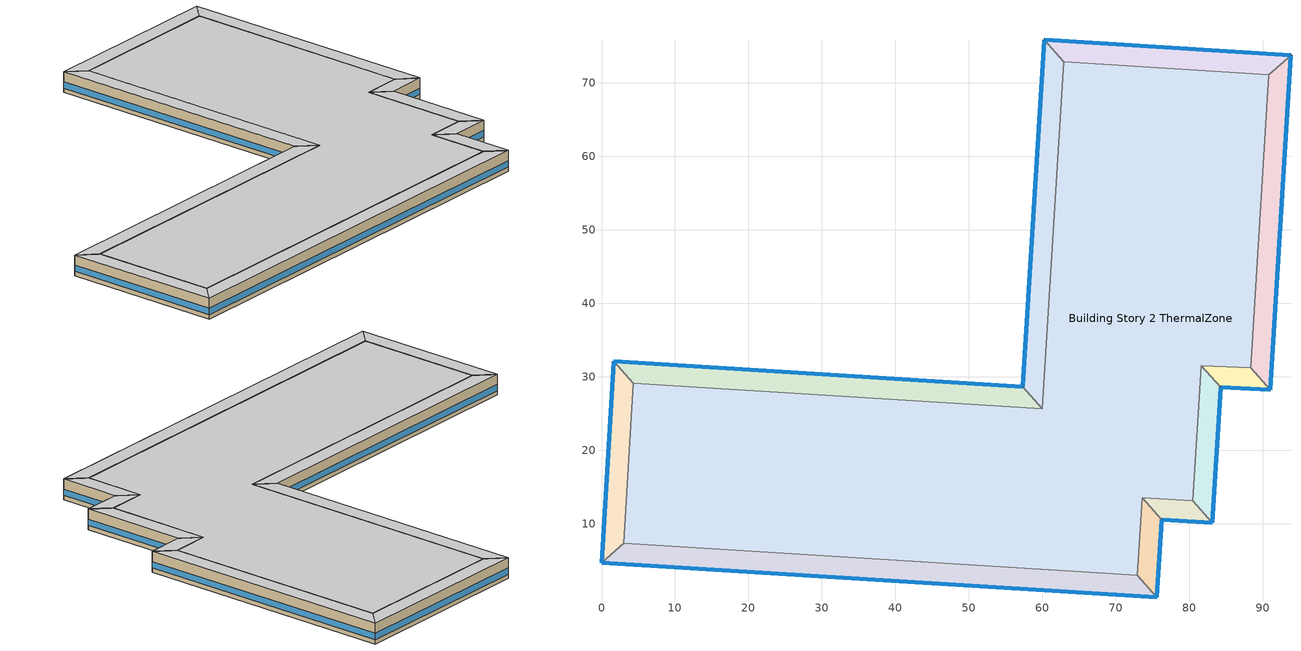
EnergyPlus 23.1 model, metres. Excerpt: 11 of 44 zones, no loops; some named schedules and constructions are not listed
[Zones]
Building Story 2 ThermalZone
 floor adiabatic (Typical Interior Ceiling): 90.86,71.1 88.35,31.19 81.66,31.53 80.51,13.11 73.64,13.55 72.97,3 3,7.31 4.32,29.1 60.01,25.66 62.93,72.85 z3.6
 wall adiabatic (Typical Interior Wall): 88.35,31.19 90.86,71.1 62.93,72.85 60.01,25.66 4.32,29.1 3,7.31 72.97,3 73.64,13.55 80.51,13.11 81.66,31.53 88.35,31.19 z3.6:7.2
 ceiling adiabatic (Typical Interior Floor): 62.93,72.85 60.01,25.66 4.32,29.1 3,7.31 72.97,3 73.64,13.55 80.51,13.11 81.66,31.53 88.35,31.19 90.86,71.1 z7.2
Building Story 2 ThermalZone 1
 floor adiabatic (Typical Interior Ceiling): 93.86,73.74 91.02,28.21 88.35,31.19 90.86,71.1 z3.6
 wall outside (Typical Insulated Steel Framed Exterior Wall R-12.99): 91.02,28.21 93.86,73.74 z3.6:7.2
 wall adiabatic (Typical Interior Wall): 93.86,73.74 90.86,71.1 88.35,31.19 91.02,28.21 z3.6:7.2
 window (U 0.55 SHGC 0.25): 91.02,28.24 93.86,73.72 z4.36:5.44
 ceiling adiabatic (Typical Interior Floor): 90.86,71.1 88.35,31.19 91.02,28.21 93.86,73.74 z7.2
Building Story 2 ThermalZone 10
 floor adiabatic (Typical Interior Floor): 60.29,75.85 93.86,73.74 90.86,71.1 62.93,72.85 z3.6
 wall outside (Typical Insulated Steel Framed Exterior Wall R-12.99): 93.86,73.74 60.29,75.85 z3.6:7.2
 wall adiabatic (Typical Interior Wall): 60.29,75.85 62.93,72.85 90.86,71.1 93.86,73.74 z3.6:7.2
 window (U 0.55 SHGC 0.25): 93.84,73.75 60.31,75.85 z4.36:5.44
 ceiling adiabatic (Typical Interior Ceiling): 62.93,72.85 90.86,71.1 93.86,73.74 60.29,75.85 z7.2
Building Story 2 ThermalZone 2
 floor adiabatic (Typical Interior Ceiling): 91.02,28.21 84.32,28.54 81.66,31.53 88.35,31.19 z3.6
 wall outside (Typical Insulated Steel Framed Exterior Wall R-12.99): 84.32,28.54 91.02,28.21 z3.6:7.2
 wall adiabatic (Typical Interior Wall): 91.02,28.21 88.35,31.19 81.66,31.53 84.32,28.54 z3.6:7.2
 window (U 0.55 SHGC 0.25): 84.34,28.54 90.99,28.21 z4.36:5.45
 ceiling adiabatic (Typical Interior Floor): 88.35,31.19 81.66,31.53 84.32,28.54 91.02,28.21 z7.2
Building Story 2 ThermalZone 3
 floor adiabatic (Typical Interior Ceiling): 84.32,28.54 83.15,10.11 80.51,13.11 81.66,31.53 z3.6
 wall outside (Typical Insulated Steel Framed Exterior Wall R-12.99): 83.15,10.11 84.32,28.54 z3.6:7.2
 wall adiabatic (Typical Interior Wall): 84.32,28.54 81.66,31.53 80.51,13.11 83.15,10.11 z3.6:7.2
 window (U 0.55 SHGC 0.25): 83.15,10.13 84.32,28.52 z4.36:5.44
 ceiling adiabatic (Typical Interior Ceiling): 81.66,31.53 80.51,13.11 83.15,10.11 84.32,28.54 z7.2
Building Story 2 ThermalZone 4
 floor adiabatic (Typical Interior Floor): 83.15,10.11 76.28,10.55 73.64,13.55 80.51,13.11 z3.6
 wall outside (Typical Insulated Steel Framed Exterior Wall R-12.99): 76.28,10.55 83.15,10.11 z3.6:7.2
 wall adiabatic (Typical Interior Wall): 83.15,10.11 80.51,13.11 73.64,13.55 76.28,10.55 z3.6:7.2
 window (U 0.55 SHGC 0.25): 76.31,10.55 83.12,10.11 z4.36:5.45
 ceiling adiabatic (Typical Interior Ceiling): 80.51,13.11 73.64,13.55 76.28,10.55 83.15,10.11 z7.2
Building Story 2 ThermalZone 5
 floor adiabatic (Typical Interior Floor): 76.28,10.55 75.61,0 72.97,3 73.64,13.55 z3.6
 wall outside (Typical Insulated Steel Framed Exterior Wall R-12.99): 75.61,0 76.28,10.55 z3.6:7.2
 wall adiabatic (Typical Interior Wall): 76.28,10.55 73.64,13.55 72.97,3 75.61,0 z3.6:7.2
 window (U 0.55 SHGC 0.25): 75.61,0.03 76.28,10.53 z4.36:5.45
 ceiling adiabatic (Typical Interior Ceiling): 73.64,13.55 72.97,3 75.61,0 76.28,10.55 z7.2
Building Story 2 ThermalZone 6
 floor adiabatic (Typical Interior Floor): 75.61,0 0,4.66 3,7.31 72.97,3 z3.6
 wall outside (Typical Insulated Steel Framed Exterior Wall R-12.99): 0,4.66 75.61,0 z3.6:7.2
 wall adiabatic (Typical Interior Wall): 75.61,0 72.97,3 3,7.31 0,4.66 z3.6:7.2
 window (U 0.55 SHGC 0.25): 0.03,4.66 75.59,0 z4.36:5.44
 ceiling adiabatic (Typical Interior Ceiling): 72.97,3 3,7.31 0,4.66 75.61,0 z7.2
Building Story 2 ThermalZone 7
 floor adiabatic (Typical Interior Floor): 0,4.66 1.67,32.1 4.32,29.1 3,7.31 z3.6
 wall outside (Typical Insulated Steel Framed Exterior Wall R-12.99): 1.67,32.1 0,4.66 z3.6:7.2
 wall adiabatic (Typical Interior Wall): 0,4.66 3,7.31 4.32,29.1 1.67,32.1 z3.6:7.2
 window (U 0.55 SHGC 0.25): 1.67,32.07 0,4.69 z4.36:5.44
 ceiling adiabatic (Typical Interior Ceiling): 3,7.31 4.32,29.1 1.67,32.1 0,4.66 z7.2
Building Story 2 ThermalZone 8
 floor adiabatic (Typical Interior Floor): 1.67,32.1 57.36,28.65 60.01,25.66 4.32,29.1 z3.6
 wall outside (Typical Insulated Steel Framed Exterior Wall R-12.99): 57.36,28.65 1.67,32.1 z3.6:7.2
 wall adiabatic (Typical Interior Wall): 1.67,32.1 4.32,29.1 60.01,25.66 57.36,28.65 z3.6:7.2
 window (U 0.55 SHGC 0.25): 57.33,28.66 1.7,32.09 z4.36:5.44
 ceiling adiabatic (Typical Interior Ceiling): 4.32,29.1 60.01,25.66 57.36,28.65 1.67,32.1 z7.2
Building Story 2 ThermalZone 9
 floor adiabatic (Typical Interior Floor): 57.36,28.65 60.29,75.85 62.93,72.85 60.01,25.66 z3.6
 wall outside (Typical Insulated Steel Framed Exterior Wall R-12.99): 60.29,75.85 57.36,28.65 z3.6:7.2
 wall adiabatic (Typical Interior Wall): 57.36,28.65 60.01,25.66 62.93,72.85 60.29,75.85 z3.6:7.2
 window (U 0.55 SHGC 0.25): 60.29,75.83 57.36,28.68 z4.36:5.44
 ceiling adiabatic (Typical Interior Ceiling): 60.01,25.66 62.93,72.85 60.29,75.85 57.36,28.65 z7.2
[SpaceList]
Story Ground Blended Space Type: Building Story 1 Space, Building Story 1 Space 3, Building Story 1 Space 1, Building Story 1 Space 4, Building Story 1 Space 6, Building Story 1 Space 10, Building Story 1 Space 5, Building Story 1 Space 9, Building Story 1 Space 2, Building Story 1 Space 7, Building Story 1 Space 8
[Lights] Zone or ZoneList or Space or SpaceList=Story Ground Blended Space Type; Design Level Calculation Method=Watts/Area; Return Air Fraction=0; Fraction Visible=0.2; Fraction Replaceable=1
Name | Schedule | Watts per Zone Floor Area {W/m2} | Fraction Radiant
Office OfficeLarge Data Center Lights 1 | OfficeLarge BLDG_LIGHT_SCH_2013 | 0.132749 | 0.7
Office OfficeLarge Main Data Center Lights 1 | OfficeLarge BLDG_LIGHT_SCH_2013 | 0.238666 | 0.7
SecondarySchool Auditorium Lights 1 | SchoolSecondary BLDG_LIGHT_SCH_2013 | 0.820262 | 0.37
SecondarySchool Cafeteria Lights 1 | SchoolSecondary BLDG_LIGHT_SCH_2013 | 0.535655 | 0.37
SecondarySchool ComputerRoom Lights 1 | SchoolSecondary BLDG_LIGHT_CLASSROOM_SCH_2013 | 1.56003 | 0.37
SecondarySchool Gym Lights 1 | SchoolSecondary BLDG_LIGHT_GYM_SCH_2013 | 1.52954 | 0.37
SecondarySchool Kitchen Lights 1 | SchoolSecondary BLDG_LIGHT_SCH_2013 | 0.343842 | 0.37
SecondarySchool Library Lights 1 | SchoolSecondary BLDG_LIGHT_LIBRARY_SCH_2013 | 1.31882 | 0.37
SecondarySchool Lobby Lights 1 | SchoolSecondary BLDG_LIGHT_LOBBYFLR1_SCH_2013 | 0.497551 | 0.37
SecondarySchool Mechanical Lights 1 | SchoolSecondary BLDG_LIGHT_MECHANICAL_SCH_2013 | 0.378666 | 0.37
SecondarySchool Office Lights 1 | SchoolSecondary BLDG_LIGHT_OFFICE_SCH_2013 | 1.55706 | 0.37
SecondarySchool Restroom Lights 1 | SchoolSecondary BLDG_LIGHT_BATH_SCH_2013 | 0.541778 | 0.37
[People] Zone or ZoneList or Space or SpaceList=Story Ground Blended Space Type; Number of People Calculation Method=People/Area; Fraction Radiant=0.3; Activity Level Schedule=SchoolSecondary ACTIVITY_SCH; Enable ASHRAE 55 Comfort Warnings=Yes; Mean Radiant Temperature Calculation Type=ZoneAveraged; Work Efficiency Schedule=Work Efficiency Schedule; Clothing Insulation Schedule=Clothing Schedule; Air Velocity Schedule=Air Velocity Schedule; Thermal Comfort Model 1 Type=Fanger
Name | Number of People Schedule | People per Floor Area {person/m2}
SecondarySchool Auditorium People 1 | SchoolSecondary BLDG_OCC_SCH_Auditorium | 0.1953
SecondarySchool Cafeteria People 1 | SchoolSecondary BLDG_OCC_SCH_Cafeteria | 0.0824085
SecondarySchool ComputerRoom People 1 | SchoolSecondary BLDG_OCC_SCH_Extend | 0.044033
SecondarySchool Gym People 1 | SchoolSecondary BLDG_OCC_SCH_Gym | 0.063731
SecondarySchool Kitchen People 1 | SchoolSecondary BLDG_OCC_SCH | 0.00432787
SecondarySchool Library People 1 | SchoolSecondary BLDG_OCC_SCH | 0.0110825
SecondarySchool Office People 1 | SchoolSecondary BLDG_OCC_SCH_Offices | 0.00701376
[ElectricEquipment] Zone or ZoneList or Space or SpaceList=Story Ground Blended Space Type; Design Level Calculation Method=Watts/Area
Name | Schedule | Watts per Zone Floor Area {W/m2} | Fraction Radiant | Fraction Latent | Fraction Lost
4 Elevator Fans | Elevator Schedule 3 | 0.0327756 | 0.5
4 Elevator Lift Motors | Elevator Schedule 1 | 16.9978 | 0 | 0 | 1
4 Elevator Lights | Elevator Schedule 2 | 0.0342482 | 0.5
Office OfficeLarge Data Center Elec Equip 1 | DataCenter_EQUIP_SCH | 3.23778 | 0.5 | 0 | 0
Office OfficeLarge Main Data Center Elec Equip 1 | DataCenter_EQUIP_SCH | 13.0975 | 0.5 | 0 | 0
SecondarySchool Auditorium Elec Equip 1 | SchoolSecondary BLDG_EQUIP_SCH_2013 | 0.598921 | 0.5 | 0 | 0
SecondarySchool Cafeteria Elec Equip 1 | SchoolSecondary KITCHEN_ELEC_EQUIP_SCH | 5.89221 | 0.5 | 0 | 0
SecondarySchool ComputerRoom Elec Equip 1 | SchoolSecondary BLDG_EQUIP_SCH_2013 | 2.33752 | 0.5 | 0 | 0
SecondarySchool Gym Elec Equip 1 | SchoolSecondary BLDG_EQUIP_SCH_2013 | 0.977208 | 0.5 | 0 | 0
SecondarySchool Kitchen Elec Equip 1 | SchoolSecondary KITCHEN_ELEC_EQUIP_SCH | 5.86805 | 0.3 | 0.25 | 0.2
SecondarySchool Library Elec Equip 1 | SchoolSecondary BLDG_EQUIP_SCH_2013 | 1.03067 | 0.5 | 0 | 0
SecondarySchool Lobby Elec Equip 1; SecondarySchool Restroom Elec Equip 1 | SchoolSecondary BLDG_EQUIP_SCH_2013 | 0.204549 | 0.5 | 0 | 0
SecondarySchool Mechanical Elec Equip 1 | SchoolSecondary BLDG_EQUIP_SCH_2013 | 0.333587 | 0.5 | 0 | 0
SecondarySchool Office Elec Equip 1 | SchoolSecondary BLDG_EQUIP_SCH_2013 | 1.40275 | 0.5 | 0 | 0
[GasEquipment]
SecondarySchool Kitchen Gas Equip 1: Zone or ZoneList or Space or SpaceList=Story Ground Blended Space Type; Schedule=SchoolSecondary KITCHEN_GAS_EQUIP_SCH; Design Level Calculation Method=Watts/Area; Power per Zone Floor Area {W/m2}=44.3139; Fraction Latent=0.1; Fraction Radiant=0.2; Fraction Lost=0.7
[ZoneInfiltration:DesignFlowRate] Zone or ZoneList or Space or SpaceList=Story Ground Blended Space Type; Schedule=Always On Discrete; Design Flow Rate Calculation Method=Flow/ExteriorArea; Constant Term Coefficient=0; Temperature Term Coefficient=0; Velocity Term Coefficient=0.224; Velocity Squared Term Coefficient=0
Name | Flow Rate per Exterior Surface Area {m3/s-m2}
SecondarySchool Auditorium A  - Story Ground Infiltration; SecondarySchool Auditorium C  - Story Ground Infiltration | 2.06687e-05
SecondarySchool Cafeteria A  - Story Ground Infiltration; SecondarySchool Cafeteria C  - Story Ground Infiltration | 1.3082e-05
SecondarySchool ComputerRoom A  - Story Ground Infiltration; SecondarySchool ComputerRoom C  - Story Ground Infiltration | 1.99715e-05
SecondarySchool Gym A  - Story Ground Infiltration; SecondarySchool Gym C  - Story Ground Infiltration | 2.33458e-05
SecondarySchool Gym A end_a - Story Ground Infiltration; SecondarySchool Gym C end_a - Story Ground Infiltration; SecondarySchool Office A end_b - Story Ground Infiltration; SecondarySchool Office C end_b - Story Ground Infiltration | 2.0755e-05
SecondarySchool Gym B end_a - Story Ground Infiltration; SecondarySchool Office B end_b - Story Ground Infiltration | 9.31597e-05
SecondarySchool Kitchen A  - Story Ground Infiltration; SecondarySchool Kitchen C  - Story Ground Infiltration | 4.51102e-06
SecondarySchool Library A  - Story Ground Infiltration; SecondarySchool Library C  - Story Ground Infiltration | 1.7593e-05
SecondarySchool Lobby A  - Story Ground Infiltration; SecondarySchool Lobby C  - Story Ground Infiltration; SecondarySchool Restroom A  - Story Ground Infiltration; SecondarySchool Restroom C  - Story Ground Infiltration | 8.77599e-06
SecondarySchool Mechanical A  - Story Ground Infiltration; SecondarySchool Mechanical C  - Story Ground Infiltration | 1.43122e-05
SecondarySchool Office A  - Story Ground Infiltration; SecondarySchool Office C  - Story Ground Infiltration | 1.18905e-05
[Schedule:Day:Interval]
SchoolSecondary BLDG_LIGHT_SCH_2013 Wkdy Day; SchoolSecondary BLDG_LIGHT_SCH_2013 Wkdy Day 2; SchoolSecondary BLDG_LIGHT_MECHANICAL_SCH_2013 Wkdy Day; SchoolSecondary BLDG_LIGHT_MECHANICAL_SCH_2013 Wkdy Day 2: No, 07:00, 0.1773, 21:00, 0.9, 24:00, 0.1773
SchoolSecondary BLDG_LIGHT_SCH_2013 Wknd Day; SchoolSecondary BLDG_LIGHT_SCH_2013 Wknd Day 1; SchoolSecondary BLDG_LIGHT_SCH_2013 Default; SchoolSecondary BLDG_LIGHT_CLASSROOM_SCH_2013 Wknd Day 1; SchoolSecondary BLDG_LIGHT_GYM_SCH_2013 Wknd Day; SchoolSecondary BLDG_LIGHT_GYM_SCH_2013 Wknd Day 1; SchoolSecondary BLDG_LIGHT_GYM_SCH_2013 Default; SchoolSecondary BLDG_LIGHT_LIBRARY_SCH_2013 Wknd Day; SchoolSecondary BLDG_LIGHT_LIBRARY_SCH_2013 Wknd Day 1; SchoolSecondary BLDG_LIGHT_LIBRARY_SCH_2013 Default; SchoolSecondary BLDG_LIGHT_LOBBYFLR1_SCH_2013 Wknd Day; SchoolSecondary BLDG_LIGHT_LOBBYFLR1_SCH_2013 Wknd Day 1; SchoolSecondary BLDG_LIGHT_LOBBYFLR1_SCH_2013 Default; SchoolSecondary BLDG_LIGHT_MECHANICAL_SCH_2013 Wknd Day; SchoolSecondary BLDG_LIGHT_MECHANICAL_SCH_2013 Wknd Day 1; SchoolSecondary BLDG_LIGHT_MECHANICAL_SCH_2013 Default; SchoolSecondary BLDG_LIGHT_OFFICE_SCH_2013 Wknd Day; SchoolSecondary BLDG_LIGHT_OFFICE_SCH_2013 Wknd Day 1; SchoolSecondary BLDG_LIGHT_OFFICE_SCH_2013 Default; SchoolSecondary BLDG_LIGHT_BATH_SCH_2013 Wknd Day; SchoolSecondary BLDG_LIGHT_BATH_SCH_2013 Wknd Day 1; SchoolSecondary BLDG_LIGHT_BATH_SCH_2013 Default; SchoolSecondary BLDG_LIGHT_CORRIDOR_SCH_2013 Wknd Day; SchoolSecondary BLDG_LIGHT_CORRIDOR_SCH_2013 Wknd Day 1; SchoolSecondary BLDG_LIGHT_CORRIDOR_SCH_2013 Default: No, 24:00, 0.1773
SchoolSecondary BLDG_LIGHT_SCH_2013 Wkdy Day 1; SchoolSecondary BLDG_LIGHT_MECHANICAL_SCH_2013 Wkdy Day 1: No, 08:00, 0.1773, 20:00, 0.5, 24:00, 0.1773
SchoolSecondary BLDG_LIGHT_SCH_2013 Summer Design Day; SchoolSecondary BLDG_LIGHT_GYM_SCH_2013 Summer Design Day; SchoolSecondary BLDG_LIGHT_LIBRARY_SCH_2013 Summer Design Day; SchoolSecondary BLDG_LIGHT_LOBBYFLR1_SCH_2013 Summer Design Day; SchoolSecondary BLDG_LIGHT_MECHANICAL_SCH_2013 Summer Design Day; SchoolSecondary BLDG_LIGHT_OFFICE_SCH_2013 Summer Design Day; SchoolSecondary BLDG_LIGHT_BATH_SCH_2013 Summer Design Day; 75 space(s) Occ Sch Summer Design Day 3; 75 space(s) Occ Sch Winter Design Day 3; 75 space(s) Occ Sch Summer Design Day 1; 75 space(s) Occ Sch Winter Design Day 1; 75 space(s) Occ Sch Summer Design Day 2; 75 space(s) Occ Sch Winter Design Day 2; DataCenter_EQUIP_SCH Wknd|Wkdy|Hol Day 3; DataCenter_EQUIP_SCH Wknd|Wkdy|Hol Day 7; DataCenter_EQUIP_SCH Wknd|Wkdy|Hol Day 11; DataCenter_EQUIP_SCH Summer Design Day; SchoolSecondary BLDG_LIGHT_CORRIDOR_SCH_2013 Summer Design Day: No, 24:00, 1
SchoolSecondary BLDG_LIGHT_SCH_2013 Winter Design Day; SchoolSecondary BLDG_LIGHT_GYM_SCH_2013 Winter Design Day; SchoolSecondary BLDG_LIGHT_LIBRARY_SCH_2013 Winter Design Day; SchoolSecondary BLDG_LIGHT_LOBBYFLR1_SCH_2013 Winter Design Day; SchoolSecondary BLDG_LIGHT_MECHANICAL_SCH_2013 Winter Design Day; SchoolSecondary BLDG_LIGHT_OFFICE_SCH_2013 Winter Design Day; SchoolSecondary BLDG_LIGHT_BATH_SCH_2013 Winter Design Day; SchoolSecondary BLDG_OCC_SCH_Auditorium Wknd Day; SchoolSecondary BLDG_OCC_SCH_Auditorium Wknd Day 1; SchoolSecondary BLDG_OCC_SCH_Auditorium Default; SchoolSecondary BLDG_OCC_SCH_Auditorium Winter Design Day; SchoolSecondary BLDG_OCC_SCH_Cafeteria Wknd Day; SchoolSecondary BLDG_OCC_SCH_Cafeteria Wknd Day 1; SchoolSecondary BLDG_OCC_SCH_Cafeteria Default; SchoolSecondary BLDG_OCC_SCH_Cafeteria Winter Design Day; SchoolSecondary BLDG_OCC_SCH_Extend Wknd Day; SchoolSecondary BLDG_OCC_SCH_Extend Wknd Day 1; SchoolSecondary BLDG_OCC_SCH_Extend Default; SchoolSecondary BLDG_OCC_SCH_Extend Winter Design Day; SchoolSecondary BLDG_OCC_SCH_Gym Wknd Day; SchoolSecondary BLDG_OCC_SCH_Gym Wknd Day 1; SchoolSecondary BLDG_OCC_SCH_Gym Default; SchoolSecondary BLDG_OCC_SCH_Gym Winter Design Day; SchoolSecondary BLDG_OCC_SCH Wknd Day; SchoolSecondary BLDG_OCC_SCH Wknd Day 1; SchoolSecondary BLDG_OCC_SCH Default; SchoolSecondary BLDG_OCC_SCH Winter Design Day; SchoolSecondary BLDG_OCC_SCH_Offices Wknd Day; SchoolSecondary BLDG_OCC_SCH_Offices Wknd Day 1; SchoolSecondary BLDG_OCC_SCH_Offices Default; SchoolSecondary BLDG_OCC_SCH_Offices Winter Design Day; Schedule Day 3; SchoolSecondary BLDG_LIGHT_CORRIDOR_SCH_2013 Winter Design Day: No, 24:00, 0
SchoolSecondary BLDG_LIGHT_CLASSROOM_SCH_2013 Wkdy Day 1: No, 08:00, 0.1773, 20:00, 0.332384, 21:00, 0.117863, 24:00, 0.1773
SchoolSecondary BLDG_LIGHT_CLASSROOM_SCH_2013 Wkdy Day 2: No, 07:00, 0.1773, 08:00, 0.9, 21:00, 0.598291, 24:00, 0.1773
SchoolSecondary BLDG_LIGHT_GYM_SCH_2013 Wkdy Day; SchoolSecondary BLDG_LIGHT_GYM_SCH_2013 Wkdy Day 2: No, 07:00, 0.1773, 08:00, 0.9, 21:00, 0.88182, 24:00, 0.1773
SchoolSecondary BLDG_LIGHT_GYM_SCH_2013 Wkdy Day 1: No, 08:00, 0.1773, 20:00, 0.4899, 21:00, 0.173719, 24:00, 0.1773
SchoolSecondary BLDG_LIGHT_LIBRARY_SCH_2013 Wkdy Day; SchoolSecondary BLDG_LIGHT_LIBRARY_SCH_2013 Wkdy Day 2: No, 07:00, 0.1773, 08:00, 0.9, 21:00, 0.8325, 24:00, 0.1773
SchoolSecondary BLDG_LIGHT_LIBRARY_SCH_2013 Wkdy Day 1: No, 08:00, 0.1773, 20:00, 0.4625, 21:00, 0.164002, 24:00, 0.1773
SchoolSecondary BLDG_LIGHT_LOBBYFLR1_SCH_2013 Wkdy Day; SchoolSecondary BLDG_LIGHT_LOBBYFLR1_SCH_2013 Wkdy Day 2: No, 07:00, 0.1773, 08:00, 0.9, 21:00, 0.855, 24:00, 0.1773
SchoolSecondary BLDG_LIGHT_LOBBYFLR1_SCH_2013 Wkdy Day 1: No, 08:00, 0.1773, 20:00, 0.475, 21:00, 0.168435, 24:00, 0.1773
SchoolSecondary BLDG_LIGHT_OFFICE_SCH_2013 Wkdy Day; SchoolSecondary BLDG_LIGHT_OFFICE_SCH_2013 Wkdy Day 2: No, 07:00, 0.1773, 08:00, 0.9, 21:00, 0.747958, 24:00, 0.1773
SchoolSecondary BLDG_LIGHT_OFFICE_SCH_2013 Wkdy Day 1: No, 08:00, 0.1773, 20:00, 0.415533, 21:00, 0.147348, 24:00, 0.1773
SchoolSecondary BLDG_LIGHT_BATH_SCH_2013 Wkdy Day; SchoolSecondary BLDG_LIGHT_BATH_SCH_2013 Wkdy Day 2: No, 07:00, 0.1773, 08:00, 0.9, 21:00, 0.594, 24:00, 0.1773
SchoolSecondary BLDG_LIGHT_BATH_SCH_2013 Wkdy Day 1: No, 08:00, 0.1773, 20:00, 0.33, 21:00, 0.117018, 24:00, 0.1773
SchoolSecondary BLDG_OCC_SCH_Auditorium Wkdy|SmrDsn Day; SchoolSecondary BLDG_OCC_SCH_Auditorium Wkdy|SmrDsn Day 2; SchoolSecondary BLDG_OCC_SCH_Auditorium Summer Design Day: No, 08:00, 0, 15:00, 0.25, 20:00, 0.95, 24:00, 0
SchoolSecondary BLDG_OCC_SCH_Auditorium Wkdy|SmrDsn Day 1: No, 08:00, 0, 17:00, 0.15, 19:00, 0.35, 24:00, 0
SchoolSecondary ACTIVITY_SCH Default; SchoolSecondary ACTIVITY_SCH Summer Design Day; SchoolSecondary ACTIVITY_SCH Winter Design Day: No, 24:00, 120
SchoolSecondary BLDG_OCC_SCH_Cafeteria Wkdy|SmrDsn Day; SchoolSecondary BLDG_OCC_SCH_Cafeteria Wkdy|SmrDsn Day 2; SchoolSecondary BLDG_OCC_SCH_Cafeteria Summer Design Day: No, 09:00, 0, 15:00, 0.95, 20:00, 0.35, 24:00, 0
SchoolSecondary BLDG_OCC_SCH_Cafeteria Wkdy|SmrDsn Day 1: No, 09:00, 0, 17:00, 0.15, 19:00, 0.35, 24:00, 0
SchoolSecondary BLDG_OCC_SCH_Extend Wkdy|SmrDsn Day; SchoolSecondary BLDG_OCC_SCH_Extend Wkdy|SmrDsn Day 2; SchoolSecondary BLDG_OCC_SCH_Extend Summer Design Day: No, 08:00, 0, 21:00, 0.95, 24:00, 0
SchoolSecondary BLDG_OCC_SCH_Extend Wkdy|SmrDsn Day 1: No, 08:00, 0, 21:00, 0.5, 24:00, 0
SchoolSecondary BLDG_OCC_SCH_Gym Wkdy|SmrDsn Day; SchoolSecondary BLDG_OCC_SCH_Gym Wkdy|SmrDsn Day 2; SchoolSecondary BLDG_OCC_SCH_Gym Summer Design Day: No, 08:00, 0, 16:00, 0.35, 21:00, 0.95, 24:00, 0
SchoolSecondary BLDG_OCC_SCH_Gym Wkdy|SmrDsn Day 1: No, 08:00, 0, 21:00, 0.35, 24:00, 0
SchoolSecondary BLDG_OCC_SCH Wkdy|SmrDsn Day; SchoolSecondary BLDG_OCC_SCH Wkdy|SmrDsn Day 2; SchoolSecondary BLDG_OCC_SCH Summer Design Day: No, 08:00, 0, 16:00, 0.95, 21:00, 0.15, 24:00, 0
SchoolSecondary BLDG_OCC_SCH Wkdy|SmrDsn Day 1: No, 08:00, 0, 21:00, 0.15, 24:00, 0
SchoolSecondary BLDG_OCC_SCH_Offices Wkdy|SmrDsn Day; SchoolSecondary BLDG_OCC_SCH_Offices Wkdy|SmrDsn Day 2; SchoolSecondary BLDG_OCC_SCH_Offices Summer Design Day: No, 08:00, 0, 17:00, 0.95, 21:00, 0.15, 24:00, 0
SchoolSecondary BLDG_OCC_SCH_Offices Wkdy|SmrDsn Day 1: No, 08:00, 0, 17:00, 0.5, 21:00, 0.15, 24:00, 0
75 space(s) Occ Sch Thursday 19; 75 space(s) Occ Sch Friday 19; 75 space(s) Occ Sch Default 3; 75 space(s) Occ Sch Tuesday 19; 75 space(s) Occ Sch Wednesday 19; 75 space(s) Occ Sch Tuesday 18; 75 space(s) Occ Sch Wednesday 18; 75 space(s) Occ Sch Thursday 18; 75 space(s) Occ Sch Friday 18; 75 space(s) Occ Sch Monday 16; 75 space(s) Occ Sch Tuesday 16; 75 space(s) Occ Sch Wednesday 16; 75 space(s) Occ Sch Thursday 16; 75 space(s) Occ Sch Friday 16; 75 space(s) Occ Sch Monday 14; 75 space(s) Occ Sch Wednesday 15; 75 space(s) Occ Sch Thursday 15; 75 space(s) Occ Sch Friday 15; 75 space(s) Occ Sch Monday 13; 75 space(s) Occ Sch Tuesday 15; 75 space(s) Occ Sch Thursday 14; 75 space(s) Occ Sch Friday 14; 75 space(s) Occ Sch Default 2; 75 space(s) Occ Sch Tuesday 14; 75 space(s) Occ Sch Wednesday 14; 75 space(s) Occ Sch Tuesday 13; 75 space(s) Occ Sch Wednesday 13; 75 space(s) Occ Sch Thursday 13; 75 space(s) Occ Sch Friday 13; 75 space(s) Occ Sch Monday 12; 75 space(s) Occ Sch Tuesday 11; 75 space(s) Occ Sch Wednesday 11; 75 space(s) Occ Sch Thursday 11; 75 space(s) Occ Sch Friday 11; 75 space(s) Occ Sch Monday 10; 75 space(s) Occ Sch Wednesday 10; 75 space(s) Occ Sch Thursday 10; 75 space(s) Occ Sch Friday 10; 75 space(s) Occ Sch Monday 9; 75 space(s) Occ Sch Tuesday 10: No, 05:00, 0, 07:00, 1, 08:00, 1, 09:00, 1, 11:00, 0, 13:00, 1, 14:00, 0, 15:00, 1, 16:00, 1, 17:00, 1, 18:00, 1, 19:00, 0, 20:00, 1, 21:00, 1, 22:00, 1, 24:00, 0
75 space(s) Occ Sch Saturday 3; 75 space(s) Occ Sch Saturday 2: No, 05:00, 0, 06:00, 1, 07:00, 0, 08:00, 1, 11:00, 0, 12:00, 1, 16:00, 0, 17:00, 1, 18:00, 0, 19:00, 1, 24:00, 0
75 space(s) Occ Sch Sunday 3; 75 space(s) Occ Sch Sunday 2: No, 05:00, 0, 06:00, 1, 17:00, 0, 18:00, 1, 24:00, 0
75 space(s) Occ Sch Wednesday 17; 75 space(s) Occ Sch Thursday 17; 75 space(s) Occ Sch Friday 17; 75 space(s) Occ Sch Monday 15; 75 space(s) Occ Sch Tuesday 17; 75 space(s) Occ Sch Wednesday 12; 75 space(s) Occ Sch Thursday 12; 75 space(s) Occ Sch Friday 12; 75 space(s) Occ Sch Monday 11; 75 space(s) Occ Sch Tuesday 12: No, 05:00, 0, 07:00, 1, 08:00, 1, 09:00, 1, 11:00, 0, 13:00, 1, 16:00, 0, 17:00, 1, 18:00, 1, 19:00, 1, 20:00, 0, 21:00, 1, 22:00, 1, 24:00, 0
75 space(s) Occ Sch Thursday 9; 75 space(s) Occ Sch Friday 9; 75 space(s) Occ Sch Default 1; 75 space(s) Occ Sch Tuesday 9; 75 space(s) Occ Sch Wednesday 9; 75 space(s) Occ Sch Wednesday 5; 75 space(s) Occ Sch Thursday 5; 75 space(s) Occ Sch Friday 5; 75 space(s) Occ Sch Monday 5; 75 space(s) Occ Sch Tuesday 5: No, 05:00, 0, 07:00, 0.0162646, 08:00, 0.941722, 09:00, 0.152888, 11:00, 0, 13:00, 0.0731908, 14:00, 0, 15:00, 0.170779, 16:00, 0.304149, 17:00, 0.118732, 18:00, 0.0325293, 19:00, 0, 20:00, 0.419628, 21:00, 0.406616, 22:00, 0.00813232, 24:00, 0
75 space(s) Occ Sch Saturday 1: No, 05:00, 0, 06:00, 0.0162646, 07:00, 0, 08:00, 0.0325293, 11:00, 0, 12:00, 0.0325293, 16:00, 0, 17:00, 0.00813232, 18:00, 0, 19:00, 0.00813232, 24:00, 0
75 space(s) Occ Sch Sunday 1: No, 05:00, 0, 06:00, 0.00813232, 17:00, 0, 18:00, 0.00813232, 24:00, 0
75 space(s) Occ Sch Tuesday 8; 75 space(s) Occ Sch Wednesday 8; 75 space(s) Occ Sch Thursday 8; 75 space(s) Occ Sch Friday 8; 75 space(s) Occ Sch Monday 8; 75 space(s) Occ Sch Tuesday 6; 75 space(s) Occ Sch Wednesday 6; 75 space(s) Occ Sch Thursday 6; 75 space(s) Occ Sch Friday 6; 75 space(s) Occ Sch Monday 6: No, 05:00, 0, 07:00, 0.0162646, 08:00, 0.486313, 09:00, 0.154514, 11:00, 0, 13:00, 0.0748173, 14:00, 0, 15:00, 0.170779, 16:00, 0.149635, 17:00, 0.118732, 18:00, 0.0325293, 19:00, 0, 20:00, 0.419628, 21:00, 0.406616, 22:00, 0.00813232, 24:00, 0
75 space(s) Occ Sch Wednesday 7; 75 space(s) Occ Sch Thursday 7; 75 space(s) Occ Sch Friday 7; 75 space(s) Occ Sch Monday 7; 75 space(s) Occ Sch Tuesday 7: No, 05:00, 0, 07:00, 0.0162646, 08:00, 0.403363, 09:00, 0.0243969, 11:00, 0, 13:00, 0.0731908, 16:00, 0, 17:00, 0.00325293, 18:00, 0.0325293, 19:00, 0.190296, 20:00, 0, 21:00, 0.217946, 22:00, 0.00813232, 24:00, 0
DataCenter_EQUIP_SCH Wknd|Wkdy|Hol Day; DataCenter_EQUIP_SCH Wknd|Wkdy|Hol Day 4; DataCenter_EQUIP_SCH Wknd|Wkdy|Hol Day 8; DataCenter_EQUIP_SCH Winter Design Day 11: No, 24:00, 0.25
DataCenter_EQUIP_SCH Wknd|Wkdy|Hol Day 1; DataCenter_EQUIP_SCH Wknd|Wkdy|Hol Day 5; DataCenter_EQUIP_SCH Wknd|Wkdy|Hol Day 9: No, 24:00, 0.5
DataCenter_EQUIP_SCH Wknd|Wkdy|Hol Day 2; DataCenter_EQUIP_SCH Wknd|Wkdy|Hol Day 6; DataCenter_EQUIP_SCH Wknd|Wkdy|Hol Day 10: No, 24:00, 0.75
SchoolSecondary BLDG_EQUIP_SCH_2013 Wkdy Day; SchoolSecondary BLDG_EQUIP_SCH_2013 Wkdy Day 2: No, 08:00, 0.295624, 17:00, 0.90367, 21:00, 0.332931, 24:00, 0.295624
SchoolSecondary BLDG_EQUIP_SCH_2013 Default|Wknd Day; SchoolSecondary BLDG_EQUIP_SCH_2013 Default|Wknd Day 2; SchoolSecondary BLDG_EQUIP_SCH_2013 Default: No, 24:00, 0.295624
SchoolSecondary BLDG_EQUIP_SCH_2013 Wkdy Day 1: No, 08:00, 0.21116, 17:00, 0.475616, 21:00, 0.237808, 24:00, 0.21116
SchoolSecondary BLDG_EQUIP_SCH_2013 Default|Wknd Day 1: No, 24:00, 0.21116
SchoolSecondary BLDG_EQUIP_SCH_2013 Summer Design Day: No, 08:00, 0.35, 17:00, 0.95, 24:00, 0.35
SchoolSecondary BLDG_EQUIP_SCH_2013 Winter Design Day 2: No, 24:00, 0.35
SchoolSecondary KITCHEN_ELEC_EQUIP_SCH Wkdy Day; SchoolSecondary KITCHEN_ELEC_EQUIP_SCH Wkdy Day 1; SchoolSecondary KITCHEN_ELEC_EQUIP_SCH Wkdy Day 2; SchoolSecondary KITCHEN_ELEC_EQUIP_SCH Summer Design Day: No, 08:00, 0.1, 10:00, 0.15, 13:00, 0.25, 15:00, 0.15, 24:00, 0.1
SchoolSecondary KITCHEN_ELEC_EQUIP_SCH Wknd Day; SchoolSecondary KITCHEN_ELEC_EQUIP_SCH Wknd Day 1; SchoolSecondary KITCHEN_ELEC_EQUIP_SCH Default; SchoolSecondary KITCHEN_ELEC_EQUIP_SCH Winter Design Day: No, 24:00, 0.1
SchoolSecondary KITCHEN_GAS_EQUIP_SCH Wkdy|SmrDsn Day; SchoolSecondary KITCHEN_GAS_EQUIP_SCH Wkdy|SmrDsn Day 1; SchoolSecondary KITCHEN_GAS_EQUIP_SCH Wkdy|SmrDsn Day 2; SchoolSecondary KITCHEN_GAS_EQUIP_SCH Summer Design Day: No, 08:00, 0.02, 10:00, 0.15, 13:00, 0.2, 15:00, 0.1, 24:00, 0.02
SchoolSecondary KITCHEN_GAS_EQUIP_SCH Wknd Day; SchoolSecondary KITCHEN_GAS_EQUIP_SCH Wknd Day 1; SchoolSecondary KITCHEN_GAS_EQUIP_SCH Default; SchoolSecondary KITCHEN_GAS_EQUIP_SCH Winter Design Day: No, 24:00, 0.02
SchoolSecondary BLDG_LIGHT_CORRIDOR_SCH_2013 Wkdy Day; SchoolSecondary BLDG_LIGHT_CORRIDOR_SCH_2013 Wkdy Day 2: No, 07:00, 0.1773, 08:00, 0.9, 21:00, 0.551772, 24:00, 0.1773
SchoolSecondary BLDG_LIGHT_CORRIDOR_SCH_2013 Wkdy Day 1: No, 08:00, 0.1773, 20:00, 0.30654, 21:00, 0.108699, 24:00, 0.1773
[Schedule:Week:Daily]
SchoolSecondary BLDG_LIGHT_SCH_2013 Week Rule - Jan1-Jan3: SchoolSecondary BLDG_LIGHT_SCH_2013 Wkdy Day, SchoolSecondary BLDG_LIGHT_SCH_2013 Wkdy Day, SchoolSecondary BLDG_LIGHT_SCH_2013 Wkdy Day, SchoolSecondary BLDG_LIGHT_SCH_2013 Wkdy Day, SchoolSecondary BLDG_LIGHT_SCH_2013 Wkdy Day, SchoolSecondary BLDG_LIGHT_SCH_2013 Wkdy Day, SchoolSecondary BLDG_LIGHT_SCH_2013 Wknd Day, SchoolSecondary BLDG_LIGHT_SCH_2013 Default, SchoolSecondary BLDG_LIGHT_SCH_2013 Summer Design Day, SchoolSecondary BLDG_LIGHT_SCH_2013 Winter Design Day, SchoolSecondary BLDG_LIGHT_SCH_2013 Default, SchoolSecondary BLDG_LIGHT_SCH_2013 Default
SchoolSecondary BLDG_LIGHT_SCH_2013 Week Rule - Jan4-Jun27: SchoolSecondary BLDG_LIGHT_SCH_2013 Wknd Day, SchoolSecondary BLDG_LIGHT_SCH_2013 Wkdy Day, SchoolSecondary BLDG_LIGHT_SCH_2013 Wkdy Day, SchoolSecondary BLDG_LIGHT_SCH_2013 Wkdy Day, SchoolSecondary BLDG_LIGHT_SCH_2013 Wkdy Day, SchoolSecondary BLDG_LIGHT_SCH_2013 Wkdy Day, SchoolSecondary BLDG_LIGHT_SCH_2013 Wknd Day, SchoolSecondary BLDG_LIGHT_SCH_2013 Default, SchoolSecondary BLDG_LIGHT_SCH_2013 Summer Design Day, SchoolSecondary BLDG_LIGHT_SCH_2013 Winter Design Day, SchoolSecondary BLDG_LIGHT_SCH_2013 Default, SchoolSecondary BLDG_LIGHT_SCH_2013 Default
SchoolSecondary BLDG_LIGHT_SCH_2013 Week Rule - Jun28-Jul4: SchoolSecondary BLDG_LIGHT_SCH_2013 Wknd Day, SchoolSecondary BLDG_LIGHT_SCH_2013 Wkdy Day, SchoolSecondary BLDG_LIGHT_SCH_2013 Wkdy Day, SchoolSecondary BLDG_LIGHT_SCH_2013 Wkdy Day 1, SchoolSecondary BLDG_LIGHT_SCH_2013 Wkdy Day 1, SchoolSecondary BLDG_LIGHT_SCH_2013 Wkdy Day 1, SchoolSecondary BLDG_LIGHT_SCH_2013 Wknd Day 1, SchoolSecondary BLDG_LIGHT_SCH_2013 Default, SchoolSecondary BLDG_LIGHT_SCH_2013 Summer Design Day, SchoolSecondary BLDG_LIGHT_SCH_2013 Winter Design Day, SchoolSecondary BLDG_LIGHT_SCH_2013 Default, SchoolSecondary BLDG_LIGHT_SCH_2013 Default
SchoolSecondary BLDG_LIGHT_SCH_2013 Week Rule - Jul5-Aug29: SchoolSecondary BLDG_LIGHT_SCH_2013 Wknd Day 1, SchoolSecondary BLDG_LIGHT_SCH_2013 Wkdy Day 1, SchoolSecondary BLDG_LIGHT_SCH_2013 Wkdy Day 1, SchoolSecondary BLDG_LIGHT_SCH_2013 Wkdy Day 1, SchoolSecondary BLDG_LIGHT_SCH_2013 Wkdy Day 1, SchoolSecondary BLDG_LIGHT_SCH_2013 Wkdy Day 1, SchoolSecondary BLDG_LIGHT_SCH_2013 Wknd Day 1, SchoolSecondary BLDG_LIGHT_SCH_2013 Default, SchoolSecondary BLDG_LIGHT_SCH_2013 Summer Design Day, SchoolSecondary BLDG_LIGHT_SCH_2013 Winter Design Day, SchoolSecondary BLDG_LIGHT_SCH_2013 Default, SchoolSecondary BLDG_LIGHT_SCH_2013 Default
SchoolSecondary BLDG_LIGHT_SCH_2013 Week Rule - Aug30-Sep5: SchoolSecondary BLDG_LIGHT_SCH_2013 Wknd Day 1, SchoolSecondary BLDG_LIGHT_SCH_2013 Wkdy Day 1, SchoolSecondary BLDG_LIGHT_SCH_2013 Wkdy Day 2, SchoolSecondary BLDG_LIGHT_SCH_2013 Wkdy Day 2, SchoolSecondary BLDG_LIGHT_SCH_2013 Wkdy Day 2, SchoolSecondary BLDG_LIGHT_SCH_2013 Wkdy Day 2, SchoolSecondary BLDG_LIGHT_SCH_2013 Default, SchoolSecondary BLDG_LIGHT_SCH_2013 Default, SchoolSecondary BLDG_LIGHT_SCH_2013 Summer Design Day, SchoolSecondary BLDG_LIGHT_SCH_2013 Winter Design Day, SchoolSecondary BLDG_LIGHT_SCH_2013 Default, SchoolSecondary BLDG_LIGHT_SCH_2013 Default
SchoolSecondary BLDG_LIGHT_SCH_2013 Week Rule - Sep6-Dec31: SchoolSecondary BLDG_LIGHT_SCH_2013 Default, SchoolSecondary BLDG_LIGHT_SCH_2013 Wkdy Day 2, SchoolSecondary BLDG_LIGHT_SCH_2013 Wkdy Day 2, SchoolSecondary BLDG_LIGHT_SCH_2013 Wkdy Day 2, SchoolSecondary BLDG_LIGHT_SCH_2013 Wkdy Day 2, SchoolSecondary BLDG_LIGHT_SCH_2013 Wkdy Day 2, SchoolSecondary BLDG_LIGHT_SCH_2013 Default, SchoolSecondary BLDG_LIGHT_SCH_2013 Default, SchoolSecondary BLDG_LIGHT_SCH_2013 Summer Design Day, SchoolSecondary BLDG_LIGHT_SCH_2013 Winter Design Day, SchoolSecondary BLDG_LIGHT_SCH_2013 Default, SchoolSecondary BLDG_LIGHT_SCH_2013 Default
SchoolSecondary BLDG_LIGHT_GYM_SCH_2013 Week Rule - Jun28-Jul4: SchoolSecondary BLDG_LIGHT_GYM_SCH_2013 Wknd Day, SchoolSecondary BLDG_LIGHT_GYM_SCH_2013 Wkdy Day, SchoolSecondary BLDG_LIGHT_GYM_SCH_2013 Wkdy Day, SchoolSecondary BLDG_LIGHT_GYM_SCH_2013 Wkdy Day 1, SchoolSecondary BLDG_LIGHT_GYM_SCH_2013 Wkdy Day 1, SchoolSecondary BLDG_LIGHT_GYM_SCH_2013 Wkdy Day 1, SchoolSecondary BLDG_LIGHT_GYM_SCH_2013 Wknd Day 1, SchoolSecondary BLDG_LIGHT_GYM_SCH_2013 Default, SchoolSecondary BLDG_LIGHT_GYM_SCH_2013 Summer Design Day, SchoolSecondary BLDG_LIGHT_GYM_SCH_2013 Winter Design Day, SchoolSecondary BLDG_LIGHT_GYM_SCH_2013 Default, SchoolSecondary BLDG_LIGHT_GYM_SCH_2013 Default
SchoolSecondary BLDG_LIGHT_GYM_SCH_2013 Week Rule - Jul5-Aug29: SchoolSecondary BLDG_LIGHT_GYM_SCH_2013 Wknd Day 1, SchoolSecondary BLDG_LIGHT_GYM_SCH_2013 Wkdy Day 1, SchoolSecondary BLDG_LIGHT_GYM_SCH_2013 Wkdy Day 1, SchoolSecondary BLDG_LIGHT_GYM_SCH_2013 Wkdy Day 1, SchoolSecondary BLDG_LIGHT_GYM_SCH_2013 Wkdy Day 1, SchoolSecondary BLDG_LIGHT_GYM_SCH_2013 Wkdy Day 1, SchoolSecondary BLDG_LIGHT_GYM_SCH_2013 Wknd Day 1, SchoolSecondary BLDG_LIGHT_GYM_SCH_2013 Default, SchoolSecondary BLDG_LIGHT_GYM_SCH_2013 Summer Design Day, SchoolSecondary BLDG_LIGHT_GYM_SCH_2013 Winter Design Day, SchoolSecondary BLDG_LIGHT_GYM_SCH_2013 Default, SchoolSecondary BLDG_LIGHT_GYM_SCH_2013 Default
SchoolSecondary BLDG_LIGHT_GYM_SCH_2013 Week Rule - Aug30-Sep5: SchoolSecondary BLDG_LIGHT_GYM_SCH_2013 Wknd Day 1, SchoolSecondary BLDG_LIGHT_GYM_SCH_2013 Wkdy Day 1, SchoolSecondary BLDG_LIGHT_GYM_SCH_2013 Wkdy Day 2, SchoolSecondary BLDG_LIGHT_GYM_SCH_2013 Wkdy Day 2, SchoolSecondary BLDG_LIGHT_GYM_SCH_2013 Wkdy Day 2, SchoolSecondary BLDG_LIGHT_GYM_SCH_2013 Wkdy Day 2, SchoolSecondary BLDG_LIGHT_GYM_SCH_2013 Default, SchoolSecondary BLDG_LIGHT_GYM_SCH_2013 Default, SchoolSecondary BLDG_LIGHT_GYM_SCH_2013 Summer Design Day, SchoolSecondary BLDG_LIGHT_GYM_SCH_2013 Winter Design Day, SchoolSecondary BLDG_LIGHT_GYM_SCH_2013 Default, SchoolSecondary BLDG_LIGHT_GYM_SCH_2013 Default
SchoolSecondary BLDG_LIGHT_GYM_SCH_2013 Week Rule - Sep6-Dec31: SchoolSecondary BLDG_LIGHT_GYM_SCH_2013 Default, SchoolSecondary BLDG_LIGHT_GYM_SCH_2013 Wkdy Day 2, SchoolSecondary BLDG_LIGHT_GYM_SCH_2013 Wkdy Day 2, SchoolSecondary BLDG_LIGHT_GYM_SCH_2013 Wkdy Day 2, SchoolSecondary BLDG_LIGHT_GYM_SCH_2013 Wkdy Day 2, SchoolSecondary BLDG_LIGHT_GYM_SCH_2013 Wkdy Day 2, SchoolSecondary BLDG_LIGHT_GYM_SCH_2013 Default, SchoolSecondary BLDG_LIGHT_GYM_SCH_2013 Default, SchoolSecondary BLDG_LIGHT_GYM_SCH_2013 Summer Design Day, SchoolSecondary BLDG_LIGHT_GYM_SCH_2013 Winter Design Day, SchoolSecondary BLDG_LIGHT_GYM_SCH_2013 Default, SchoolSecondary BLDG_LIGHT_GYM_SCH_2013 Default
SchoolSecondary BLDG_LIGHT_LIBRARY_SCH_2013 Week Rule - Jan1-Jan3: SchoolSecondary BLDG_LIGHT_LIBRARY_SCH_2013 Wkdy Day, SchoolSecondary BLDG_LIGHT_LIBRARY_SCH_2013 Wkdy Day, SchoolSecondary BLDG_LIGHT_LIBRARY_SCH_2013 Wkdy Day, SchoolSecondary BLDG_LIGHT_LIBRARY_SCH_2013 Wkdy Day, SchoolSecondary BLDG_LIGHT_LIBRARY_SCH_2013 Wkdy Day, SchoolSecondary BLDG_LIGHT_LIBRARY_SCH_2013 Wkdy Day, SchoolSecondary BLDG_LIGHT_LIBRARY_SCH_2013 Wknd Day, SchoolSecondary BLDG_LIGHT_LIBRARY_SCH_2013 Default, SchoolSecondary BLDG_LIGHT_LIBRARY_SCH_2013 Summer Design Day, SchoolSecondary BLDG_LIGHT_LIBRARY_SCH_2013 Winter Design Day, SchoolSecondary BLDG_LIGHT_LIBRARY_SCH_2013 Default, SchoolSecondary BLDG_LIGHT_LIBRARY_SCH_2013 Default
SchoolSecondary BLDG_LIGHT_LIBRARY_SCH_2013 Week Rule - Jan4-Jun27: SchoolSecondary BLDG_LIGHT_LIBRARY_SCH_2013 Wknd Day, SchoolSecondary BLDG_LIGHT_LIBRARY_SCH_2013 Wkdy Day, SchoolSecondary BLDG_LIGHT_LIBRARY_SCH_2013 Wkdy Day, SchoolSecondary BLDG_LIGHT_LIBRARY_SCH_2013 Wkdy Day, SchoolSecondary BLDG_LIGHT_LIBRARY_SCH_2013 Wkdy Day, SchoolSecondary BLDG_LIGHT_LIBRARY_SCH_2013 Wkdy Day, SchoolSecondary BLDG_LIGHT_LIBRARY_SCH_2013 Wknd Day, SchoolSecondary BLDG_LIGHT_LIBRARY_SCH_2013 Default, SchoolSecondary BLDG_LIGHT_LIBRARY_SCH_2013 Summer Design Day, SchoolSecondary BLDG_LIGHT_LIBRARY_SCH_2013 Winter Design Day, SchoolSecondary BLDG_LIGHT_LIBRARY_SCH_2013 Default, SchoolSecondary BLDG_LIGHT_LIBRARY_SCH_2013 Default
SchoolSecondary BLDG_LIGHT_LIBRARY_SCH_2013 Week Rule - Jun28-Jul4: SchoolSecondary BLDG_LIGHT_LIBRARY_SCH_2013 Wknd Day, SchoolSecondary BLDG_LIGHT_LIBRARY_SCH_2013 Wkdy Day, SchoolSecondary BLDG_LIGHT_LIBRARY_SCH_2013 Wkdy Day, SchoolSecondary BLDG_LIGHT_LIBRARY_SCH_2013 Wkdy Day 1, SchoolSecondary BLDG_LIGHT_LIBRARY_SCH_2013 Wkdy Day 1, SchoolSecondary BLDG_LIGHT_LIBRARY_SCH_2013 Wkdy Day 1, SchoolSecondary BLDG_LIGHT_LIBRARY_SCH_2013 Wknd Day 1, SchoolSecondary BLDG_LIGHT_LIBRARY_SCH_2013 Default, SchoolSecondary BLDG_LIGHT_LIBRARY_SCH_2013 Summer Design Day, SchoolSecondary BLDG_LIGHT_LIBRARY_SCH_2013 Winter Design Day, SchoolSecondary BLDG_LIGHT_LIBRARY_SCH_2013 Default, SchoolSecondary BLDG_LIGHT_LIBRARY_SCH_2013 Default
SchoolSecondary BLDG_LIGHT_LIBRARY_SCH_2013 Week Rule - Jul5-Aug29: SchoolSecondary BLDG_LIGHT_LIBRARY_SCH_2013 Wknd Day 1, SchoolSecondary BLDG_LIGHT_LIBRARY_SCH_2013 Wkdy Day 1, SchoolSecondary BLDG_LIGHT_LIBRARY_SCH_2013 Wkdy Day 1, SchoolSecondary BLDG_LIGHT_LIBRARY_SCH_2013 Wkdy Day 1, SchoolSecondary BLDG_LIGHT_LIBRARY_SCH_2013 Wkdy Day 1, SchoolSecondary BLDG_LIGHT_LIBRARY_SCH_2013 Wkdy Day 1, SchoolSecondary BLDG_LIGHT_LIBRARY_SCH_2013 Wknd Day 1, SchoolSecondary BLDG_LIGHT_LIBRARY_SCH_2013 Default, SchoolSecondary BLDG_LIGHT_LIBRARY_SCH_2013 Summer Design Day, SchoolSecondary BLDG_LIGHT_LIBRARY_SCH_2013 Winter Design Day, SchoolSecondary BLDG_LIGHT_LIBRARY_SCH_2013 Default, SchoolSecondary BLDG_LIGHT_LIBRARY_SCH_2013 Default
SchoolSecondary BLDG_LIGHT_LIBRARY_SCH_2013 Week Rule - Aug30-Sep5: SchoolSecondary BLDG_LIGHT_LIBRARY_SCH_2013 Wknd Day 1, SchoolSecondary BLDG_LIGHT_LIBRARY_SCH_2013 Wkdy Day 1, SchoolSecondary BLDG_LIGHT_LIBRARY_SCH_2013 Wkdy Day 2, SchoolSecondary BLDG_LIGHT_LIBRARY_SCH_2013 Wkdy Day 2, SchoolSecondary BLDG_LIGHT_LIBRARY_SCH_2013 Wkdy Day 2, SchoolSecondary BLDG_LIGHT_LIBRARY_SCH_2013 Wkdy Day 2, SchoolSecondary BLDG_LIGHT_LIBRARY_SCH_2013 Default, SchoolSecondary BLDG_LIGHT_LIBRARY_SCH_2013 Default, SchoolSecondary BLDG_LIGHT_LIBRARY_SCH_2013 Summer Design Day, SchoolSecondary BLDG_LIGHT_LIBRARY_SCH_2013 Winter Design Day, SchoolSecondary BLDG_LIGHT_LIBRARY_SCH_2013 Default, SchoolSecondary BLDG_LIGHT_LIBRARY_SCH_2013 Default
SchoolSecondary BLDG_LIGHT_LIBRARY_SCH_2013 Week Rule - Sep6-Dec31: SchoolSecondary BLDG_LIGHT_LIBRARY_SCH_2013 Default, SchoolSecondary BLDG_LIGHT_LIBRARY_SCH_2013 Wkdy Day 2, SchoolSecondary BLDG_LIGHT_LIBRARY_SCH_2013 Wkdy Day 2, SchoolSecondary BLDG_LIGHT_LIBRARY_SCH_2013 Wkdy Day 2, SchoolSecondary BLDG_LIGHT_LIBRARY_SCH_2013 Wkdy Day 2, SchoolSecondary BLDG_LIGHT_LIBRARY_SCH_2013 Wkdy Day 2, SchoolSecondary BLDG_LIGHT_LIBRARY_SCH_2013 Default, SchoolSecondary BLDG_LIGHT_LIBRARY_SCH_2013 Default, SchoolSecondary BLDG_LIGHT_LIBRARY_SCH_2013 Summer Design Day, SchoolSecondary BLDG_LIGHT_LIBRARY_SCH_2013 Winter Design Day, SchoolSecondary BLDG_LIGHT_LIBRARY_SCH_2013 Default, SchoolSecondary BLDG_LIGHT_LIBRARY_SCH_2013 Default
SchoolSecondary BLDG_LIGHT_LOBBYFLR1_SCH_2013 Week Rule - Jan1-Jan3: SchoolSecondary BLDG_LIGHT_LOBBYFLR1_SCH_2013 Wkdy Day, SchoolSecondary BLDG_LIGHT_LOBBYFLR1_SCH_2013 Wkdy Day, SchoolSecondary BLDG_LIGHT_LOBBYFLR1_SCH_2013 Wkdy Day, SchoolSecondary BLDG_LIGHT_LOBBYFLR1_SCH_2013 Wkdy Day, SchoolSecondary BLDG_LIGHT_LOBBYFLR1_SCH_2013 Wkdy Day, SchoolSecondary BLDG_LIGHT_LOBBYFLR1_SCH_2013 Wkdy Day, SchoolSecondary BLDG_LIGHT_LOBBYFLR1_SCH_2013 Wknd Day, SchoolSecondary BLDG_LIGHT_LOBBYFLR1_SCH_2013 Default, SchoolSecondary BLDG_LIGHT_LOBBYFLR1_SCH_2013 Summer Design Day, SchoolSecondary BLDG_LIGHT_LOBBYFLR1_SCH_2013 Winter Design Day, SchoolSecondary BLDG_LIGHT_LOBBYFLR1_SCH_2013 Default, SchoolSecondary BLDG_LIGHT_LOBBYFLR1_SCH_2013 Default
SchoolSecondary BLDG_LIGHT_LOBBYFLR1_SCH_2013 Week Rule - Jan4-Jun27: SchoolSecondary BLDG_LIGHT_LOBBYFLR1_SCH_2013 Wknd Day, SchoolSecondary BLDG_LIGHT_LOBBYFLR1_SCH_2013 Wkdy Day, SchoolSecondary BLDG_LIGHT_LOBBYFLR1_SCH_2013 Wkdy Day, SchoolSecondary BLDG_LIGHT_LOBBYFLR1_SCH_2013 Wkdy Day, SchoolSecondary BLDG_LIGHT_LOBBYFLR1_SCH_2013 Wkdy Day, SchoolSecondary BLDG_LIGHT_LOBBYFLR1_SCH_2013 Wkdy Day, SchoolSecondary BLDG_LIGHT_LOBBYFLR1_SCH_2013 Wknd Day, SchoolSecondary BLDG_LIGHT_LOBBYFLR1_SCH_2013 Default, SchoolSecondary BLDG_LIGHT_LOBBYFLR1_SCH_2013 Summer Design Day, SchoolSecondary BLDG_LIGHT_LOBBYFLR1_SCH_2013 Winter Design Day, SchoolSecondary BLDG_LIGHT_LOBBYFLR1_SCH_2013 Default, SchoolSecondary BLDG_LIGHT_LOBBYFLR1_SCH_2013 Default
SchoolSecondary BLDG_LIGHT_LOBBYFLR1_SCH_2013 Week Rule - Jun28-Jul4: SchoolSecondary BLDG_LIGHT_LOBBYFLR1_SCH_2013 Wknd Day, SchoolSecondary BLDG_LIGHT_LOBBYFLR1_SCH_2013 Wkdy Day, SchoolSecondary BLDG_LIGHT_LOBBYFLR1_SCH_2013 Wkdy Day, SchoolSecondary BLDG_LIGHT_LOBBYFLR1_SCH_2013 Wkdy Day 1, SchoolSecondary BLDG_LIGHT_LOBBYFLR1_SCH_2013 Wkdy Day 1, SchoolSecondary BLDG_LIGHT_LOBBYFLR1_SCH_2013 Wkdy Day 1, SchoolSecondary BLDG_LIGHT_LOBBYFLR1_SCH_2013 Wknd Day 1, SchoolSecondary BLDG_LIGHT_LOBBYFLR1_SCH_2013 Default, SchoolSecondary BLDG_LIGHT_LOBBYFLR1_SCH_2013 Summer Design Day, SchoolSecondary BLDG_LIGHT_LOBBYFLR1_SCH_2013 Winter Design Day, SchoolSecondary BLDG_LIGHT_LOBBYFLR1_SCH_2013 Default, SchoolSecondary BLDG_LIGHT_LOBBYFLR1_SCH_2013 Default
SchoolSecondary BLDG_LIGHT_LOBBYFLR1_SCH_2013 Week Rule - Jul5-Aug29: SchoolSecondary BLDG_LIGHT_LOBBYFLR1_SCH_2013 Wknd Day 1, SchoolSecondary BLDG_LIGHT_LOBBYFLR1_SCH_2013 Wkdy Day 1, SchoolSecondary BLDG_LIGHT_LOBBYFLR1_SCH_2013 Wkdy Day 1, SchoolSecondary BLDG_LIGHT_LOBBYFLR1_SCH_2013 Wkdy Day 1, SchoolSecondary BLDG_LIGHT_LOBBYFLR1_SCH_2013 Wkdy Day 1, SchoolSecondary BLDG_LIGHT_LOBBYFLR1_SCH_2013 Wkdy Day 1, SchoolSecondary BLDG_LIGHT_LOBBYFLR1_SCH_2013 Wknd Day 1, SchoolSecondary BLDG_LIGHT_LOBBYFLR1_SCH_2013 Default, SchoolSecondary BLDG_LIGHT_LOBBYFLR1_SCH_2013 Summer Design Day, SchoolSecondary BLDG_LIGHT_LOBBYFLR1_SCH_2013 Winter Design Day, SchoolSecondary BLDG_LIGHT_LOBBYFLR1_SCH_2013 Default, SchoolSecondary BLDG_LIGHT_LOBBYFLR1_SCH_2013 Default
SchoolSecondary BLDG_LIGHT_LOBBYFLR1_SCH_2013 Week Rule - Aug30-Sep5: SchoolSecondary BLDG_LIGHT_LOBBYFLR1_SCH_2013 Wknd Day 1, SchoolSecondary BLDG_LIGHT_LOBBYFLR1_SCH_2013 Wkdy Day 1, SchoolSecondary BLDG_LIGHT_LOBBYFLR1_SCH_2013 Wkdy Day 2, SchoolSecondary BLDG_LIGHT_LOBBYFLR1_SCH_2013 Wkdy Day 2, SchoolSecondary BLDG_LIGHT_LOBBYFLR1_SCH_2013 Wkdy Day 2, SchoolSecondary BLDG_LIGHT_LOBBYFLR1_SCH_2013 Wkdy Day 2, SchoolSecondary BLDG_LIGHT_LOBBYFLR1_SCH_2013 Default, SchoolSecondary BLDG_LIGHT_LOBBYFLR1_SCH_2013 Default, SchoolSecondary BLDG_LIGHT_LOBBYFLR1_SCH_2013 Summer Design Day, SchoolSecondary BLDG_LIGHT_LOBBYFLR1_SCH_2013 Winter Design Day, SchoolSecondary BLDG_LIGHT_LOBBYFLR1_SCH_2013 Default, SchoolSecondary BLDG_LIGHT_LOBBYFLR1_SCH_2013 Default
SchoolSecondary BLDG_LIGHT_LOBBYFLR1_SCH_2013 Week Rule - Sep6-Dec31: SchoolSecondary BLDG_LIGHT_LOBBYFLR1_SCH_2013 Default, SchoolSecondary BLDG_LIGHT_LOBBYFLR1_SCH_2013 Wkdy Day 2, SchoolSecondary BLDG_LIGHT_LOBBYFLR1_SCH_2013 Wkdy Day 2, SchoolSecondary BLDG_LIGHT_LOBBYFLR1_SCH_2013 Wkdy Day 2, SchoolSecondary BLDG_LIGHT_LOBBYFLR1_SCH_2013 Wkdy Day 2, SchoolSecondary BLDG_LIGHT_LOBBYFLR1_SCH_2013 Wkdy Day 2, SchoolSecondary BLDG_LIGHT_LOBBYFLR1_SCH_2013 Default, SchoolSecondary BLDG_LIGHT_LOBBYFLR1_SCH_2013 Default, SchoolSecondary BLDG_LIGHT_LOBBYFLR1_SCH_2013 Summer Design Day, SchoolSecondary BLDG_LIGHT_LOBBYFLR1_SCH_2013 Winter Design Day, SchoolSecondary BLDG_LIGHT_LOBBYFLR1_SCH_2013 Default, SchoolSecondary BLDG_LIGHT_LOBBYFLR1_SCH_2013 Default
SchoolSecondary BLDG_LIGHT_MECHANICAL_SCH_2013 Week Rule - Jan1-Jan3: SchoolSecondary BLDG_LIGHT_MECHANICAL_SCH_2013 Wkdy Day, SchoolSecondary BLDG_LIGHT_MECHANICAL_SCH_2013 Wkdy Day, SchoolSecondary BLDG_LIGHT_MECHANICAL_SCH_2013 Wkdy Day, SchoolSecondary BLDG_LIGHT_MECHANICAL_SCH_2013 Wkdy Day, SchoolSecondary BLDG_LIGHT_MECHANICAL_SCH_2013 Wkdy Day, SchoolSecondary BLDG_LIGHT_MECHANICAL_SCH_2013 Wkdy Day, SchoolSecondary BLDG_LIGHT_MECHANICAL_SCH_2013 Wknd Day, SchoolSecondary BLDG_LIGHT_MECHANICAL_SCH_2013 Default, SchoolSecondary BLDG_LIGHT_MECHANICAL_SCH_2013 Summer Design Day, SchoolSecondary BLDG_LIGHT_MECHANICAL_SCH_2013 Winter Design Day, SchoolSecondary BLDG_LIGHT_MECHANICAL_SCH_2013 Default, SchoolSecondary BLDG_LIGHT_MECHANICAL_SCH_2013 Default
SchoolSecondary BLDG_LIGHT_MECHANICAL_SCH_2013 Week Rule - Jan4-Jun27: SchoolSecondary BLDG_LIGHT_MECHANICAL_SCH_2013 Wknd Day, SchoolSecondary BLDG_LIGHT_MECHANICAL_SCH_2013 Wkdy Day, SchoolSecondary BLDG_LIGHT_MECHANICAL_SCH_2013 Wkdy Day, SchoolSecondary BLDG_LIGHT_MECHANICAL_SCH_2013 Wkdy Day, SchoolSecondary BLDG_LIGHT_MECHANICAL_SCH_2013 Wkdy Day, SchoolSecondary BLDG_LIGHT_MECHANICAL_SCH_2013 Wkdy Day, SchoolSecondary BLDG_LIGHT_MECHANICAL_SCH_2013 Wknd Day, SchoolSecondary BLDG_LIGHT_MECHANICAL_SCH_2013 Default, SchoolSecondary BLDG_LIGHT_MECHANICAL_SCH_2013 Summer Design Day, SchoolSecondary BLDG_LIGHT_MECHANICAL_SCH_2013 Winter Design Day, SchoolSecondary BLDG_LIGHT_MECHANICAL_SCH_2013 Default, SchoolSecondary BLDG_LIGHT_MECHANICAL_SCH_2013 Default
